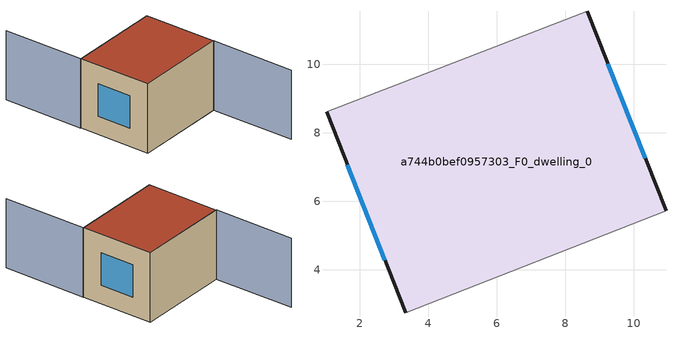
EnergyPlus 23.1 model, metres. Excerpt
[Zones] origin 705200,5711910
a744b0bef0957303_F0_dwelling_0
 floor ground (EU_floor_Construction): 8.64,11.56 10.95,5.72 3.34,2.74 1.03,8.61 z0
 wall outside (EU_wall_Construction): 10.95,5.72 8.64,11.56 / 1.03,8.61 3.34,2.74 z0:6
 wall adiabatic (EU_wall_Construction): 8.64,11.56 1.03,8.61 / 3.34,2.74 10.95,5.72 z0:6
 window (EU_Window_Construction): 10.34,7.25 9.25,10.02 / 1.64,7.07 2.73,4.28 z1.58:4.42
 roof outside (EU_roof_Construction): 10.95,5.72 8.64,11.56 1.03,8.61 3.34,2.74 z6
shading: 3.34,2.74 10.96,5.72 / 10.96,5.72 13.63,-1.09 / 8.64,11.56 1.03,8.58 / 1.03,8.58 -1.55,15.16 z0:6
[Building]
EU S2 Campaign: North Axis=0; Terrain=City; Solar Distribution=FullExterior
[Site:Location]
London: Latitude=51.5; Longitude=-0.5; Time Zone=0; Elevation=25
[SizingPeriod:WeatherFileDays]
AnnualSizingPeriod: Begin Month=1; Begin Day of Month=1; End Month=12; End Day of Month=31; Day of Week for Start Day=Monday; Use Weather File Daylight Saving Period=No; Use Weather File Rain and Snow Indicators=No
[MATERIAL]
EU_InternalMass_Material: Roughness=MediumRough; Thickness=0.1; Conductivity=1; Density=1800; Specific Heat=900; Thermal Absorptance=0.9; Solar Absorptance=0.7; Visible Absorptance=0.7
[MATERIAL:NOMASS] Roughness=MediumRough; Thermal Absorptance=0.9; Solar Absorptance=0.7; Visible Absorptance=0.7
Name | Thermal Resistance
EU_wall_NoMass | 0.555556
EU_roof_NoMass | 0.510204
EU_floor_NoMass | 1.68919
[WINDOWMATERIAL:SIMPLEGLAZINGSYSTEM]
EU_Window_SimpleGlazing: UFactor=3.96; Solar Heat Gain Coefficient=0.85; Visible Transmittance=0.85
[CONSTRUCTION]
EU_wall_Construction: EU_wall_NoMass
EU_roof_Construction: EU_roof_NoMass
EU_floor_Construction: EU_floor_NoMass
EU_InternalMass_Construction: EU_InternalMass_Material
EU_Window_Construction: EU_Window_SimpleGlazing
[ZONE]
a744b0bef0957303_F0_dwelling_0: Type=1; Multiplier=1; Ceiling Height=autocalculate; Volume=308.585; Floor Area=autocalculate; Part of Total Floor Area=Yes
[INTERNALMASS]
a744b0bef0957303_F0_dwelling_0_EU_InternalMass: Construction=EU_InternalMass_Construction; Zone or ZoneList=a744b0bef0957303_F0_dwelling_0; Surface Area=51.4309
[OTHEREQUIPMENT]
EU_Step8_InternalGain_a744b0bef0957303_F0_dwelling_0_f000: Fuel Type=Electricity; Zone or ZoneList or Space or SpaceList=a744b0bef0957303_F0_dwelling_0; Schedule=EU_Step8_GainSchedule_a744b0bef0957303_F0_dwelling_0_f000; Design Level Calculation Method=Watts/Area; Power per Zone Floor Area=1; Fraction Latent=0; Fraction Radiant=0; Fraction Lost=0; Carbon Dioxide Generation Rate=0; EndUse Subcategory=EU_Step8_InternalGains
[ZONEVENTILATION:DESIGNFLOWRATE]
EU_ConstantAir_a744b0bef0957303_F0_dwelling_0: Zone or ZoneList or Space or SpaceList=a744b0bef0957303_F0_dwelling_0; Schedule=EU_AlwaysOn; Design Flow Rate Calculation Method=AirChanges/Hour; Air Changes per Hour=0.48; Ventilation Type=Natural; Fan Pressure Rise=0; Fan Total Efficiency=1; Constant Term Coefficient=1; Temperature Term Coefficient=0; Velocity Term Coefficient=0; Velocity Squared Term Coefficient=0; Minimum Indoor Temperature=-100; Maximum Indoor Temperature=100; Delta Temperature=-100; Minimum Outdoor Temperature=-100; Maximum Outdoor Temperature=100; Maximum Wind Speed=40
[HVACTEMPLATE:THERMOSTAT]
EU_HeatOnly_a744b0bef0957303_F0_dwelling_0: Constant Heating Setpoint=20; Constant Cooling Setpoint=50
[HVACTEMPLATE:ZONE:IDEALLOADSAIRSYSTEM]
a744b0bef0957303_F0_dwelling_0: Template Thermostat=EU_HeatOnly_a744b0bef0957303_F0_dwelling_0; System Availability Schedule=EU_AlwaysOn; Maximum Heating Supply Air Temperature=50; Minimum Cooling Supply Air Temperature=13; Maximum Heating Supply Air Humidity Ratio=0.0156; Minimum Cooling Supply Air Humidity Ratio=0.0077; Heating Limit=NoLimit; Cooling Limit=NoLimit; Heating Availability Schedule=EU_AlwaysOn; Cooling Availability Schedule=EU_CoolingOff; Dehumidification Control Type=ConstantSensibleHeatRatio; Cooling Sensible Heat Ratio=0.7; Dehumidification Setpoint=60; Humidification Control Type=None; Humidification Setpoint=30; Outdoor Air Method=None; Outdoor Air Flow Rate per Person=0.00944; Outdoor Air Flow Rate per Zone Floor Area=0; Outdoor Air Flow Rate per Zone=0; Demand Controlled Ventilation Type=None; Outdoor Air Economizer Type=NoEconomizer; Heat Recovery Type=None; Sensible Heat Recovery Effectiveness=0.7; Latent Heat Recovery Effectiveness=0.65
[SIZING:ZONE]
a744b0bef0957303_F0_dwelling_0: Zone Cooling Design Supply Air Temperature Input Method=SupplyAirTemperature; Zone Cooling Design Supply Air Temperature=13; Zone Heating Design Supply Air Temperature Input Method=SupplyAirTemperature; Zone Heating Design Supply Air Temperature=50; Zone Cooling Design Supply Air Humidity Ratio=0.008; Zone Heating Design Supply Air Humidity Ratio=0.008; Cooling Design Air Flow Method=DesignDay; Cooling Design Air Flow Rate=0; Cooling Minimum Air Flow per Zone Floor Area=0.000762; Cooling Minimum Air Flow=0; Cooling Minimum Air Flow Fraction=0.2; Heating Design Air Flow Method=DesignDay; Heating Design Air Flow Rate=0; Heating Maximum Air Flow per Zone Floor Area=0.002032; Heating Maximum Air Flow=0.141576; Heating Maximum Air Flow Fraction=0.3; Account for Dedicated Outdoor Air System=No; Dedicated Outdoor Air System Control Strategy=NeutralSupplyAir; Dedicated Outdoor Air Low Setpoint Temperature for Design=autosize; Dedicated Outdoor Air High Setpoint Temperature for Design=autosize; Zone Load Sizing Method=Sensible Load Only No Latent Load; Zone Latent Cooling Design Supply Air Humidity Ratio Input Method=HumidityRatioDifference; Zone Cooling Design Supply Air Humidity Ratio Difference=0.005; Zone Latent Heating Design Supply Air Humidity Ratio Input Method=HumidityRatioDifference; Zone Humidification Design Supply Air Humidity Ratio Difference=0.005
[SCHEDULE:CONSTANT]
Name | Hourly Value
EU_AlwaysOn | 1
EU_CoolingOff | 0
[SCHEDULE:FILE]
EU_Step8_GainSchedule_a744b0bef0957303_F0_dwelling_0_f000: File=../../schedules/a744b0bef0957303/a744b0bef0957303_F0_dwelling_0_f000_gain.csv; Column Number=1; Rows to Skip at Top=0; Number of Hours of Data=8760; Column Separator=Comma; Interpolate to Timestep=No; Minutes per Item=60; Adjust Schedule for Daylight Savings=Yes
